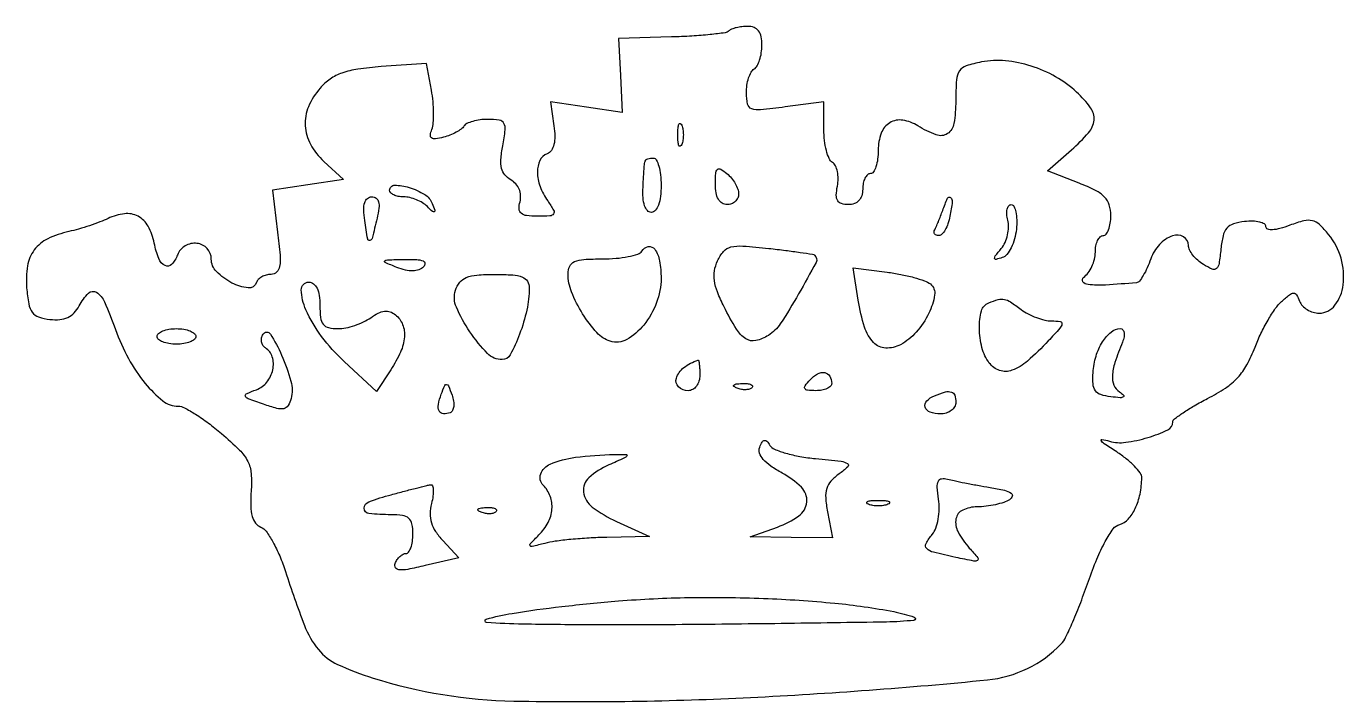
# Model space of a CAD drawing. Extents: x 0 to 170, y 0 to 87.
import ezdxf

# ---------------------------------------------------------------- set-up
doc = ezdxf.new("R2010")
doc.units = 0

msp = doc.modelspace()

# ---------------------------------------------------------------- linework, layer by layer
for points in [[(90.739875, 86.406542, -0.164613), (90.248968, 86.163874, -0.007127), (88.316427, 85.933704, -0.011496), (85.980615, 85.743386, -0.00788), (83.323208, 85.630247), (76.5, 85.447412), (76.748593, 80.662644), (76.997187, 75.877876), (72.3655, 76.57244), (67.733813, 77.267005), (68.188083, 74.17187, -0.031815), (68.299825, 72.814201, -0.063758), (68.183128, 71.746167, -0.089206), (67.851815, 70.992381, -0.15429), (67.321176, 70.569752, 0.191473), (66.38493, 69.706644, 0.114893), (66.052019, 68.209993, 0.08698), (66.398422, 66.342777, 0.0636), (67.381597, 64.472506, -0.02), (68.145927, 63.282715, -0.289747), (68.130121, 62.80426, -0.233609), (67.672631, 62.545506, -0.013939), (66.040593, 62.5, -0.028389), (64.658229, 62.57855, -0.147449), (63.963997, 62.877246, -0.216464), (63.696924, 63.436763, -0.068802), (63.8087, 64.376469, 0.080856), (63.886585, 65.198912, 0.08347), (63.697499, 65.993941, 0.083682), (63.259464, 66.681829, 0.081829), (62.617132, 67.194387, -0.091379), (61.842843, 67.836641, -0.116263), (61.428163, 68.664027, -0.079775), (61.341894, 69.829257, -0.025039), (61.578719, 71.567918, 0.015691), (61.8996, 73.63416, 0.158857), (61.735433, 74.476889, 0.232959), (61.136682, 74.891428, 0.03697), (59.670308, 75, 0.031802), (58.65345, 74.935259, 0.037413), (57.708131, 74.741708, 0.040722), (56.954598, 74.459668, 0.145431), (56.574601, 74.120707, -0.098842), (56.224209, 73.745053, -0.031827), (55.57552, 73.338806, -0.030327), (54.778251, 72.968099, -0.029714), (53.936594, 72.69367, -0.027082), (52.908219, 72.483465, -0.187945), (52.416317, 72.595572, -0.285903), (52.250523, 72.968618, -0.05698), (52.441139, 73.707206, 0.07224), (52.629133, 74.539381, 0.022124), (52.67269, 75.831051, 0.021634), (52.593626, 77.299396, 0.022101), (52.388082, 78.744882), (51.735906, 82.221279), (45.898656, 81.79905, 0.017245), (42.892809, 81.477119, 0.049192), (40.851211, 80.978617, 0.067235), (39.331681, 80.202806, 0.062586), (38.030703, 79.035401, 0.079055), (36.537835, 76.636515, 0.113117), (36.106556, 74.177345, 0.113531), (36.789443, 71.782338, 0.080054), (38.520233, 69.568829), (41.040466, 67.233156), (36.457115, 66.54584), (31.873764, 65.858524), (32.552105, 60.429262, -0.009239), (32.863537, 57.497242, -0.060895), (32.813036, 56.025336, -0.165342), (32.427203, 55.290787, -0.19217), (31.698557, 55, 0.06452), (31.086447, 54.920684, 0.063905), (30.512633, 54.687922, 0.069655), (30.062004, 54.343871, 0.114973), (29.812536, 53.937608, -0.353435), (28.746603, 53.255007, -0.093189), (26.665944, 53.888893, -0.076403), (24.669019, 55.35738, -0.198604), (24, 56.975249, 0.188503), (23.471097, 58.328305, 0.178303), (22.15037, 59.003569, 0.165944), (20.63261, 58.681409, 0.168144), (19.638374, 57.5, -0.094856), (18.883057, 56.283266, -0.336098), (18.034341, 56.13091, -0.185127), (17.224356, 57.029049, -0.042608), (16.645279, 59.023603, 0.075003), (15.85613, 61.204956, 0.146812), (14.557498, 62.495838, 0.152974), (12.803566, 62.82819, 0.083687), (10.682539, 62.210672, -0.021381), (9.641511, 61.761252, -0.010857), (8.297824, 61.281292, -0.010764), (6.887596, 60.845319, -0.015806), (5.629201, 60.528426, 0.058865), (2.906464, 59.587664, 0.120066), (1.171734, 58.158086, 0.121241), (0.299044, 56.101126, 0.060688), (0.189012, 53.260441, 0.023275), (0.458308, 51.185327, 0.115144), (0.919197, 50.109862, 0.154082), (1.735039, 49.513912, 0.052575), (3.182742, 49.190068, 0.049466), (4.470044, 49.169254, 0.087818), (5.492812, 49.439004, 0.095113), (6.306651, 50.023351, 0.066857), (6.967925, 50.940068, -0.069281), (8.156065, 52.570533, -0.3593), (9.183963, 52.687025, -0.14746), (10.229916, 51.447651, -0.01574), (11.631468, 47.904465, 0.038789), (13.317848, 44.155776, 0.04628), (15.482075, 40.942724, 0.052588), (17.754337, 38.692816, 0.170467), (19.727399, 38, -0.123002), (20.527637, 37.800115, -0.018623), (21.964842, 36.964216, -0.019926), (23.61766, 35.824023, -0.016056), (25.301494, 34.473928, -0.01727), (27.629148, 32.33795, -0.080546), (28.702936, 30.87456, -0.101023), (29.136792, 29.31253, -0.035424), (29.133845, 26.971942, 0.022381), (29.082473, 25.092236, 0.061989), (29.268383, 23.784812, 0.096436), (29.694343, 22.919298, 0.139588), (30.372008, 22.410741, -0.148267), (31.064774, 21.872198, -0.027032), (31.940117, 20.480831, -0.026994), (32.816779, 18.682255, -0.021628), (33.568435, 16.662727, 0.01199), (35.998619, 9.727426, 0.081956), (37.806355, 6.603304, 0.113206), (40.281978, 4.692914, 0.031902), (44.861168, 2.927357, 0.071337), (63.020619, -0.036438, 0.017255), (93.531576, 0.42601, 0.01222), (124.072576, 2.693305, 0.17922), (133.610398, 7.338491, 0.079907), (134.166961, 8.146062, 0.008917), (135.093669, 10.187568, 0.010661), (136.10805, 12.676767, 0.008454), (137.10055, 15.406421, -0.01547), (138.19019, 18.277173, -0.027521), (139.286722, 20.554523, -0.030546), (140.316813, 22.180028, -0.174003), (141.147698, 22.748875, 0.149702), (142.227199, 23.41515, 0.070049), (143.137332, 24.802023, 0.059345), (143.760517, 26.667944, 0.048284), (143.986345, 28.764698, 0.162721), (143.786647, 29.384239, 0.034287), (143.041301, 30.263814, 0.032567), (141.993232, 31.209632, 0.025886), (140.75, 32.09211, -0.005353), (139.155538, 33.128195, -0.099714), (138.733583, 33.550415, -0.661355), (138.84286, 33.716368, -0.024967), (139.823719, 33.486627, 0.104316), (141.912256, 33.335738, 0.039634), (144.780998, 33.962159, 0.035861), (147.353459, 34.947821, 0.291131), (148, 35.964103, -0.235354), (148.191055, 36.347508, -0.013002), (149.313589, 37.149239, -0.017872), (150.758256, 38.051876, -0.011921), (152.471794, 38.985493, 0.028617), (154.773318, 40.340975, 0.058692), (156.362783, 41.698129, 0.061404), (157.549199, 43.345415, 0.03419), (158.588954, 45.593752, -0.020573), (159.348106, 47.359945, -0.019067), (160.267784, 49.104198, -0.019456), (161.205393, 50.592247, -0.058585), (161.993605, 51.494213, -0.015642), (163.040363, 52.383574, -0.164506), (163.561405, 52.571946, -0.26964), (163.949777, 52.356774, -0.042951), (164.34506, 51.543172, 0.097117), (164.715006, 50.953142, 0.066865), (165.328572, 50.453307, 0.064207), (166.081696, 50.115323, 0.073532), (166.861626, 50, 0.235521), (168.899436, 51.016264, 0.132082), (169.95774, 53.643524, 0.10051), (169.681946, 57.081054, 0.100474), (168.08718, 60.139216, 0.03186), (166.901287, 61.425901, 0.132604), (165.983089, 61.92605, 0.123459), (164.901525, 61.914613, 0.026023), (163.08718, 61.336864, -0.021607), (161.806435, 60.916544, -0.053678), (160.834753, 60.753099, -0.098874), (160.224346, 60.837695, -0.319219), (160, 61.153286, 0.264818), (159.799444, 61.505398, 0.074807), (159.192187, 61.75215, 0.054339), (158.303673, 61.866552, 0.033522), (157.25, 61.816422, 0.047726), (155.804605, 61.508441, 0.138892), (154.959364, 60.953051, 0.121989), (154.468173, 59.987664, 0.032903), (154.188857, 58.27971, -0.013937), (153.953543, 56.394711, -0.174166), (153.615905, 55.772146, -0.292192), (153.059764, 55.682152, -0.037547), (151.938857, 56.270257, -0.042694), (151.197069, 56.826694, -0.044136), (150.569539, 57.495375, -0.048215), (150.137089, 58.171408, -0.118737), (150, 58.740547, 0.267898), (149.35648, 59.855404, 0.220561), (147.967231, 59.980244, 0.120596), (146.261851, 58.851728, 0.10305), (145.149845, 57, -0.021554), (144.690776, 55.845719, -0.02997), (144.175651, 54.860002, -0.030184), (143.675015, 54.131087, -0.207574), (143.30202, 53.927666, -0.00792), (139.312567, 53.631481, -0.039518), (137.070258, 53.677967, -0.210767), (136.39675, 54.059289, -0.416948), (136.479959, 54.610243, 0.077383), (137.06195, 55.192118, 0.048428), (137.553488, 56.022905, 0.047392), (137.887705, 56.959476, 0.062093), (138, 57.860243, -0.044778), (138.0735, 58.679314, -0.064637), (138.29375, 59.371446, -0.084546), (138.617864, 59.839283, -0.20173), (139, 60, 0.231498), (139.383136, 60.187436, 0.072909), (139.70625, 60.758006, 0.055593), (139.926952, 61.592212, 0.036909), (140, 62.580445, 0.073624), (139.795969, 63.958561, 0.120457), (139.198443, 64.969721, 0.083589), (138.027154, 65.824664, 0.022363), (135.912547, 66.766488), (131.825095, 68.372085), (134.912547, 71.06773, 0.033257), (137.13254, 73.282589, 0.15874), (137.82939, 74.907134, 0.183293), (137.387098, 76.491664, 0.047191), (135.586612, 78.507311, 0.057464), (132.87744, 80.493448, 0.052688), (129.708747, 81.880195, 0.054095), (126.41033, 82.545955, 0.069242), (123.318478, 82.399968, 0.031624), (121.344395, 81.898691, 0.17011), (120.474498, 81.238908, 0.131003), (120.086088, 80.083829, 0.015967), (120, 77.388709, -0.039328), (119.770232, 74.472054, -0.210232), (118.926616, 73.160691, -0.239927), (117.478825, 72.995284, -0.050305), (115.118897, 74.157821, 0.100021), (113.163519, 74.891303, 0.178816), (111.500572, 74.563884, 0.169108), (110.387617, 73.208384, 0.088331), (110, 71.031385, -0.031292), (109.927251, 69.870089, -0.048417), (109.70625, 68.890469, -0.061999), (109.38435, 68.21109, -0.256534), (109, 68, 0.191087), (108.618118, 67.848523, 0.088204), (108.29375, 67.4125, 0.068025), (108.073693, 66.765418, 0.048028), (108, 66, -0.071801), (107.877324, 65.150131, -0.116216), (107.517334, 64.518625, -0.121983), (106.928048, 64.133781, -0.084139), (106.138672, 64, -0.071781), (105.262661, 64.126413, -0.190022), (104.772117, 64.508859, -0.144699), (104.596782, 65.208267, -0.036794), (104.732842, 66.382783, 0.04615), (104.826073, 67.344427, 0.052608), (104.733125, 68.264267, 0.06005), (104.480872, 69.010976, 0.143851), (104.09417, 69.4418, -0.155294), (103.6715, 69.934448, -0.037208), (103.321412, 70.968023, -0.034709), (103.080401, 72.271651, -0.028363), (103, 73.687848), (103, 77.257661), (98, 76.594388, -0.007878), (94.815218, 76.22287, -0.112491), (93.687978, 76.362986, -0.25662), (93.157788, 76.966645, -0.054628), (93, 78.40654, -0.037127), (93.073825, 79.399403, -0.041078), (93.29375, 80.336357, -0.045086), (93.615421, 81.091342, -0.131841), (94, 81.5, 0.130646), (94.384508, 81.906663, 0.045439), (94.70625, 82.653525, 0.041396), (94.926158, 83.57934, 0.037634), (95, 84.559017, 0.047516), (94.894438, 85.667313, 0.114056), (94.562234, 86.417139, 0.141542), (93.98932, 86.848525, 0.091298), (93.166667, 87, 0.02931), (92.421299, 86.956268, 0.030667), (91.697547, 86.825672, 0.032227), (91.091281, 86.635293, 0.104553)], [(84.662281, 71.75, -0.174857), (84.474999, 71.540618, -0.447206), (84.306058, 71.601562, -0.078554), (84.189089, 72.10856, -0.017491), (84.157895, 73, -0.017491), (84.189089, 73.89144, -0.078554), (84.306058, 74.398438, -0.447206), (84.474999, 74.459382, -0.174857), (84.662281, 74.25, -0.057986), (84.818615, 73.679992, -0.037979), (84.87034, 73, -0.037979), (84.818615, 72.320008, -0.057986)], [(82, 66.5, -0.028405), (81.917966, 65.057171, -0.05742), (81.660709, 63.949995, -0.085468), (81.262009, 63.243098, -0.225372), (80.75, 62.999927, -0.215506), (80.244272, 63.228482, -0.100797), (79.878911, 63.865269, -0.064122), (79.680296, 64.887427, -0.029268), (79.673034, 66.249927, -0.002302), (79.829727, 68.958154, -0.069538), (79.965627, 69.624296, -0.251224), (80.280611, 69.911002, -0.061621), (81, 70, -0.277684), (81.385692, 69.767902, -0.052312), (81.70625, 68.971875, -0.042582), (81.927458, 67.841111, -0.027026)], [(92, 65.377555, -0.108083), (91.885048, 64.85199, -0.099644), (91.559375, 64.404657, -0.09558), (91.072657, 64.104712, -0.090674), (90.5, 64, -0.143291), (89.871861, 64.183787, -0.121072), (89.392996, 64.687074, -0.087038), (89.095966, 65.511194, -0.043099), (89, 66.622445, -0.015561), (89.044628, 68.0561, -0.193794), (89.27432, 68.537632, -0.333054), (89.685618, 68.578847, -0.037417), (90.5, 68, -0.048188), (91.073942, 67.421878, -0.041499), (91.559375, 66.71614, -0.04354), (91.892217, 65.995234, -0.086594)], [(52.492063, 64.146266, -0.009238), (52.80905, 63.264549, -0.347557), (52.742428, 63.077608, -0.338357), (52.541986, 63.096318, -0.009028), (51.859246, 63.75, 0.059703), (51.245528, 64.228721, 0.038841), (50.441153, 64.632812, 0.03877), (49.58137, 64.908599, 0.058289), (48.8, 65, -0.045888), (48.111031, 65.063364, -0.065817), (47.52875, 65.253015, -0.085865), (47.135621, 65.532265, -0.197994), (47, 65.861328, -0.415889), (47.643689, 66.501349, -0.074379), (49.501525, 66.212578, -0.059284), (51.517197, 65.309737, -0.168481)], [(45.378376, 62.25, -0.003697), (44.734425, 59.650654, -0.291808), (44.439711, 59.374606, -0.419963), (44.168007, 59.56464, -0.004885), (43.793497, 61.953637, -0.026142), (43.663409, 63.341559, -0.082201), (43.777697, 64.267176, -0.149468), (44.127514, 64.796913, -0.174343), (44.692245, 65, -0.154094), (45.256542, 64.82186, -0.180606), (45.572605, 64.361722, -0.094657), (45.618534, 63.538859, -0.025621)], [(119.244751, 62.5, -0.034301), (118.992718, 61.5428, -0.047693), (118.630389, 60.734375, -0.057428), (118.219868, 60.17298, -0.20914), (117.824406, 60, -0.085527), (117.495103, 60.056744, -0.153077), (117.277725, 60.220312, -0.170489), (117.206435, 60.464372, -0.110805), (117.286791, 60.75, 0.020421), (117.48346, 61.152894, 0.00582), (117.755648, 61.79375, 0.00585), (118.046277, 62.525, 0.006171), (118.314423, 63.25, -0.018954), (118.944352, 64.827982, -0.492826), (119.330129, 64.921282, -0.261602), (119.547757, 64.377314, -0.014431)], [(127.813358, 60.827012, -0.042073), (127.582578, 59.57678, -0.048309), (127.151424, 58.442259, -0.054713), (126.598003, 57.57701, -0.14524), (126, 57.16439, -0.019908), (125.189665, 56.935137, -0.450821), (125.0131, 57.058851, -0.195439), (125.10148, 57.373938, -0.007649), (125.868024, 58.332052, 0.067667), (126.352877, 59.114165, 0.048395), (126.680147, 60.091582, 0.048698), (126.8117, 61.10518, 0.072005), (126.711644, 61.994674, -0.043883), (126.581302, 62.762892, -0.074861), (126.626144, 63.410935, -0.112275), (126.829679, 63.840878, -0.230202), (127.156978, 64, -0.287578), (127.508059, 63.779869, -0.061759), (127.749807, 63.067935, -0.046919), (127.863235, 62.042998, -0.02873)], [(82, 54.496747, -0.090929), (81.425486, 51.363731, -0.079229), (79.764065, 48.467687, -0.092942), (77.566947, 46.59265, -0.21127), (75.441405, 46.369289, -0.132834), (73.722551, 47.485232, -0.043157), (71.886776, 49.927458, -0.043518), (70.456832, 52.733221, -0.096385), (70, 55.08104, -0.112028), (70.221659, 56.057925, -0.18111), (70.828566, 56.641974, -0.087573), (72.040512, 56.929801, -0.014619), (74.440983, 57, 0.021268), (76.187532, 57.074324, 0.02821), (77.761936, 57.298542, 0.028078), (79.004882, 57.621232, 0.178632), (79.510081, 58.016312, -0.215485), (80.351885, 58.583297, -0.288462), (81.181416, 58.239001, -0.111036), (81.804911, 56.741566, -0.043371)], [(101.795749, 57.482019, -0.357989), (101.985761, 56.550209, -0.008933), (99.739965, 52.480547, -0.01463), (97.37147, 48.629347, -0.1084), (95.841034, 47.132797, -0.0851), (94.204198, 46.462919, -0.200224), (92.929081, 46.690415, -0.113572), (91.714768, 47.935603, -0.019886), (90.114254, 50.817849, -0.022879), (89.256963, 52.730428, -0.058892), (88.871164, 54.192502, -0.076542), (88.88696, 55.461818, -0.065593), (89.277447, 56.741235, -0.07299), (90.062739, 57.958492, -0.154577), (91.012232, 58.534643, -0.078054), (92.552817, 58.662629, -0.009781), (95.898903, 58.352337, -0.003406), (98.066954, 58.09346, -0.005219), (99.941554, 57.836751, -0.001984), (101.544608, 57.593654, -0.132676)], [(51.369516, 55.969516, -0.109861), (50.765864, 55.585523, -0.082521), (49.989432, 55.441796, -0.064618), (49.039494, 55.547372, -0.035142), (47.919516, 55.90613, -0.006239), (46.406378, 56.53295, -0.530497), (46.366576, 56.739803, -0.191412), (46.699592, 56.883415, -0.002632), (48.95, 56.936614, -0.016348), (50.483155, 56.914655, -0.083503), (51.313015, 56.734622, -0.298972), (51.542849, 56.405441, -0.206327)], [(64.994423, 53.25, -0.05331), (64.680719, 50.402001, -0.036168), (63.751427, 47.271101, -0.031836), (62.559997, 44.634975, -0.277475), (61.503887, 44, -0.202868), (59.614158, 44.799642, -0.0446), (57.346407, 47.59797, -0.044925), (55.599061, 50.780428, -0.181882), (55.484925, 52.952504, -0.093737), (56.03678, 53.976596, -0.127343), (56.877715, 54.597869, -0.07745), (58.237938, 54.914024, -0.018448), (60.567388, 55, -0.01542), (62.870781, 54.928945, -0.078855), (64.116456, 54.651614, -0.164197), (64.756131, 54.110703, -0.137496)], [(116.723664, 53.76436, -0.271275), (117.278003, 52.34763, -0.075167), (116.527557, 49.979509, -0.065389), (114.912763, 47.554822, -0.090567), (112.872985, 45.932023, -0.133631), (110.962272, 45.493283, -0.195417), (109.409474, 46.197828, -0.115622), (108.233399, 48.211254, -0.035302), (107.431284, 51.670276), (106.76988, 55.840552), (111.13494, 55.285224, -0.016551), (112.895786, 55.001708, -0.018241), (114.577215, 54.609397, -0.017935), (115.980863, 54.172792, -0.082838)], [(38, 51, 0.030149), (38.095122, 49.423914, 0.134651), (38.442406, 48.574834, 0.172711), (39.120088, 48.137773, 0.057754), (40.30887, 48, 0.049963), (41.334099, 48.102703, 0.03061), (42.508884, 48.416337, 0.030496), (43.645512, 48.87436, 0.046869), (44.556036, 49.417316, -0.039815), (45.515711, 50.008055, -0.08884), (46.333016, 50.256389, -0.112111), (47.061201, 50.179263, -0.09123), (47.747165, 49.794871, -0.125082), (48.673768, 48.521874, -0.117045), (48.910294, 46.927744, -0.085249), (48.402812, 44.987449, -0.039274), (47.136927, 42.694365), (45.287031, 39.888731), (41.123342, 43.77131, -0.044158), (38.224049, 46.997626, -0.056302), (36.199016, 50.443378, -0.096139), (35.607432, 53.002887, -0.424636), (36.569806, 54, -0.166799), (37.175098, 53.792297, -0.116733), (37.630817, 53.225596, -0.07706), (37.911429, 52.288822, -0.034321)], [(128.44113, 50.468197, 0.041744), (129.329628, 49.906038, 0.030679), (130.394613, 49.431283, 0.031278), (131.465684, 49.105269, 0.0583), (132.365444, 49, -0.034144), (133.473591, 48.924237, -0.423635), (133.698454, 48.617666, -0.140778), (133.427571, 48.054457, -0.005999), (131.924314, 46.408178, -0.024783), (129.258159, 43.826908, -0.090601), (127.247145, 42.624295, -0.171482), (125.658514, 42.594763, -0.155831), (124.329165, 43.564518, -0.093461), (123.380845, 45.553056, -0.062187), (123.041502, 48.062756, -0.067629), (123.320516, 50.285608, -0.236082), (124.25, 51.337719, -0.028382), (125.487048, 51.756993, -0.119209), (126.26569, 51.782489, -0.096046), (127.05589, 51.452053, -0.014998)], [(22, 47, -0.226478), (21.817169, 46.617064, -0.074992), (21.265625, 46.29375, -0.057076), (20.457356, 46.073116, -0.038131), (19.5, 46, -0.038131), (18.542644, 46.073116, -0.057076), (17.734375, 46.29375, -0.074992), (17.182831, 46.617064, -0.226478), (17, 47, -0.226478), (17.182831, 47.382936, -0.074992), (17.734375, 47.70625, -0.057076), (18.542644, 47.926884, -0.038131), (19.5, 48, -0.038131), (20.457356, 47.926884, -0.057076), (21.265625, 47.70625, -0.074992), (21.817169, 47.382936, -0.226478)], [(141.493535, 46.25, 0.017918), (140.529721, 43.647694, 0.064702), (140.197172, 41.915266, 0.11456), (140.400078, 40.716704, 0.146265), (141.106601, 39.854172, -0.04141), (141.64783, 39.419358, -0.499565), (141.621466, 39.191869, -0.151464), (141.198095, 39.093553, -0.011198), (140, 39.207545, -0.047515), (138.708167, 39.48588, -0.158847), (138.012717, 39.984717, -0.141783), (137.699989, 40.836642, -0.035166), (137.700258, 42.338617, -0.055824), (138.088239, 44.446639, -0.066068), (138.92402, 46.290933, -0.079496), (140.033736, 47.566213, -0.17579), (141.229434, 48, -0.216584), (141.545343, 47.856423, -0.142924), (141.715703, 47.48857, -0.088819), (141.700238, 46.924064, -0.046527)], [(34.284335, 38.979297, -0.071941), (33.898533, 38.065293, -0.209112), (33.350875, 37.678052, -0.118007), (32.462474, 37.706264, -0.017191), (30.724511, 38.245881, -0.005559), (28.753288, 38.957728, -0.193572), (28.397003, 39.2831, -0.423495), (28.5133, 39.598866, -0.015603), (29.818931, 40.128722, 0.136956), (31.170075, 41.106701, 0.115229), (31.929238, 42.708442, 0.126831), (31.864456, 44.361886, 0.183454), (30.983688, 45.510081, -0.112097), (30.650392, 45.837718, -0.10014), (30.474159, 46.290629, -0.094409), (30.482705, 46.799605, -0.087353), (30.676282, 47.285231, -0.549653), (31.614188, 47.29655, -0.042002), (33.069468, 44.592685, -0.03487), (34.268086, 41.205202, -0.132303)], [(87, 42, -0.072314), (86.888136, 41.230589, -0.08892), (86.5625, 40.583333, -0.10214), (86.075754, 40.153209, -0.130775), (85.5, 40, -0.192043), (84.250856, 40.498151, -0.287682), (83.967145, 41.601753, -0.153252), (84.932677, 42.975174, -0.087229), (86.75, 43.921053, -0.446481), (86.848605, 43.862751, -0.016895), (86.926563, 43.389309, -0.0206), (86.982095, 42.761439, -0.011756)], [(54.803347, 37.145833, -0.113119), (53.924226, 37.022683, -0.264736), (53.396321, 37.386718, -0.160062), (53.283637, 38.234984, -0.045292), (53.651328, 39.533757, -0.00941), (54.113108, 40.67259, -0.321298), (54.348666, 40.815393, -0.286809), (54.582108, 40.643251, -0.008116), (55.040713, 39.426885, -0.046499), (55.236807, 38.663327, -0.065629), (55.256017, 37.961986, -0.084725), (55.106114, 37.42605, -0.193502)], [(93.729167, 40.395833, -0.126455), (93.402231, 40.202593, -0.060344), (92.916927, 40.123424, -0.05415), (92.359369, 40.160852, -0.051402), (91.8125, 40.316886, -0.054073), (91.395823, 40.538436, -0.470617), (91.37858, 40.720685, -0.168741), (91.670344, 40.862007, -0.018894), (92.416667, 40.921053, -0.028489), (93.112848, 40.910055, -0.077125), (93.592839, 40.799335, -0.208169), (93.77538, 40.614691, -0.296942)], [(104, 40.940983, -0.20376), (103.847093, 40.581348, -0.083813), (103.400918, 40.276414, -0.064001), (102.741269, 40.06913, -0.044188), (101.960573, 40, -0.020683), (100.881702, 40.044648, -0.253954), (100.548591, 40.262946, -0.292182), (100.57661, 40.634582, -0.025578), (101.210573, 41.39504, -0.077764), (102.182472, 42.164247, -0.170538), (103.10412, 42.328594, -0.226649), (103.751563, 41.878845, -0.130203)], [(120, 38.5, -0.130775), (119.846791, 37.924246, -0.10214), (119.416667, 37.4375, -0.08892), (118.769411, 37.111864, -0.072314), (118, 37, -0.084568), (116.692438, 37.22275, -0.234902), (116.060165, 37.87234, -0.27874), (116.249593, 38.669762, -0.102952), (117.25, 39.337719, -0.02456), (118.666805, 39.830013, -0.14628), (119.441029, 39.825992, -0.247643), (119.860585, 39.409933, -0.076163)], [(101.929342, 31.232768, -0.00425), (105.219188, 30.88841, -0.117654), (106.028127, 30.59585, -0.486987), (106.065034, 30.153162, -0.034162), (104.946968, 29.250302, 0.054405), (103.900266, 28.332799, 0.11179), (103.361801, 27.391742, 0.091998), (103.224437, 26.18762, 0.028896), (103.45635, 24.380984), (104.090626, 21), (98.795313, 21.076078), (93.5, 21.152156), (97, 22.410174, 0.069026), (99.773521, 23.864292, 0.218947), (100.787415, 25.639273, 0.223404), (100.091183, 27.536611, 0.071499), (97.613219, 29.369094, -0.027352), (96.14112, 30.268994, -0.062948), (95.174808, 31.132217, -0.095675), (94.703185, 31.946108, -0.177021), (94.715251, 32.70034, -0.034504), (95.026611, 33.369705, -0.223911), (95.320002, 33.581771, -0.261408), (95.637176, 33.474526, -0.044978), (96.032573, 32.947295, 0.158996), (96.628037, 32.443836, 0.025897), (98.075876, 31.940239, 0.02632), (99.905034, 31.511322, 0.020479)], [(75.25, 30.415558, 0.079146), (72.684082, 28.77008, 0.249723), (71.999983, 26.914305, 0.19982), (73.133489, 24.982843, 0.053748), (76.25, 23.1221), (80.5, 21.168521), (75, 21.070606, 0.009981), (72.710936, 20.984125, 0.009405), (70.38125, 20.805476, 0.009409), (68.323613, 20.569549, 0.031963), (67, 20.305534, -0.00474), (65.365402, 19.885878, -0.311483), (65.106825, 19.983825, -0.355953), (65.127289, 20.241834, -0.005419), (66.25, 21.390617, 0.075558), (67.423788, 22.987285, 0.099702), (67.929294, 24.716873, 0.109758), (67.706578, 26.381054, 0.108856), (66.8, 27.8, -0.294305), (66.484016, 29.261334, -0.203764), (67.686567, 30.52273, -0.072358), (70.948115, 31.400116, -0.022761), (76, 31.768594, -0.008676), (77.486469, 31.783377, -0.569093), (77.592538, 31.601772, -0.161539), (77.287739, 31.321027, -0.002942)], [(52.396749, 25.444637, 0.056666), (52.222045, 24.135771, 0.078599), (52.383873, 22.965344, 0.073059), (52.913604, 21.840495, 0.042076), (53.845446, 20.664515), (55.935499, 18.439756), (51.579419, 17.429096, -0.00935), (49.322382, 16.949729, -0.065847), (48.203839, 16.883574, -0.250031), (47.760215, 17.163217, -0.224865), (47.718658, 17.709219, -0.055949), (47.974513, 18.202849, -0.05802), (48.3308, 18.620833, -0.064442), (48.728748, 18.905111, -0.123521), (49.106989, 19, 0.244294), (49.449646, 19.178044, 0.06743), (49.737678, 19.734375, 0.051882), (49.934911, 20.542413, 0.033947), (50, 21.5, 0.046833), (49.877194, 22.808245, 0.166674), (49.466667, 23.529412, 0.147581), (48.664276, 23.897339, 0.034235), (47.166667, 24, -0.0258), (44.328802, 24.146532, -0.388357), (43.725301, 24.825311, -0.310638), (44.322983, 25.66878, -0.022298), (47.203088, 26.582971, -0.001526), (48.9049, 27.03517, -0.001996), (50.463691, 27.437631, -0.001469), (51.772318, 27.765846, -0.018646), (52.269052, 27.869393, -0.358667), (52.515115, 27.728334, -0.07738), (52.623797, 27.210996, -0.0489), (52.587896, 26.415654, -0.025774)], [(124.430814, 27.508085, -0.012851), (126.285165, 27.144385, -0.085697), (127.152169, 26.787642, -0.350613), (127.291231, 26.388208, -0.168357), (126.930814, 25.936079, -0.06185), (126.190291, 25.586856, -0.025091), (125.112489, 25.292104, -0.024362), (123.907828, 25.087721, -0.028452), (122.75, 25.015313, 0.109299), (120.894529, 24.593957, 0.240394), (120.029023, 23.473979, 0.172028), (120.293969, 21.774226, 0.058845), (121.75, 19.703796, -0.010506), (122.842877, 18.430885, -0.43866), (122.798257, 18.110397, -0.202231), (122.343851, 18.015152, -0.004094), (120, 18.491871, -0.008242), (117.121489, 19.151677, -0.134498), (116.264585, 19.630095, -0.335249), (116.167988, 20.281331, -0.048296), (116.972343, 21.466675, 0.088778), (117.423457, 22.262603, 0.04029), (117.730046, 23.424416, 0.038224), (117.863002, 24.735558, 0.04262), (117.786125, 26.003866, -0.019232), (117.619797, 27.548474, -0.120823), (117.754273, 28.324104, -0.258721), (118.173461, 28.6443, -0.102697), (118.921281, 28.600344, 0.013531), (119.779569, 28.393644, 0.003389), (121.190928, 28.103889, 0.003459), (122.810112, 27.794513, 0.003476)], [(111.25, 25.337719, -0.057986), (110.679992, 25.181385, -0.037979), (110, 25.12966, -0.037979), (109.320008, 25.181385, -0.057986), (108.75, 25.337719, -0.174857), (108.540618, 25.525001, -0.447206), (108.601562, 25.693942, -0.078554), (109.10856, 25.810911, -0.017491), (110, 25.842105, -0.017491), (110.89144, 25.810911, -0.078554), (111.398438, 25.693942, -0.447206), (111.459382, 25.525001, -0.174857)], [(60.729167, 24.395833, -0.126455), (60.402231, 24.202593, -0.060344), (59.916927, 24.123424, -0.05415), (59.359369, 24.160852, -0.051402), (58.8125, 24.316886, -0.054073), (58.395823, 24.538436, -0.470617), (58.37858, 24.720685, -0.168741), (58.670344, 24.862007, -0.018894), (59.416667, 24.921053, -0.028489), (60.112848, 24.910055, -0.077125), (60.592839, 24.799335, -0.208169), (60.77538, 24.614691, -0.296942)], [(112, 11.491234, -0.033271), (114.641478, 10.79515, -0.805243), (114.595089, 10.372204, -0.022287), (111.058883, 10.155777, -0.000801), (97.5, 9.952948, -0.001499), (83.867168, 9.81174, -0.00277), (72.788862, 9.791588, -0.002962), (64.20872, 9.874345, -0.015565), (59.5, 10.094376, -0.838616), (59.457479, 10.530095, -0.027621), (62.80281, 11.268178, -0.011993), (69.187019, 12.154432, -0.008113), (76.5, 12.871389, -0.016369), (85.578938, 13.314481, -0.013723), (95.219406, 13.204441, -0.014105), (104.391254, 12.588396, -0.023973)]]:
    msp.add_lwpolyline(points, format="xyb", close=True)

doc.saveas('drawing.dxf')
